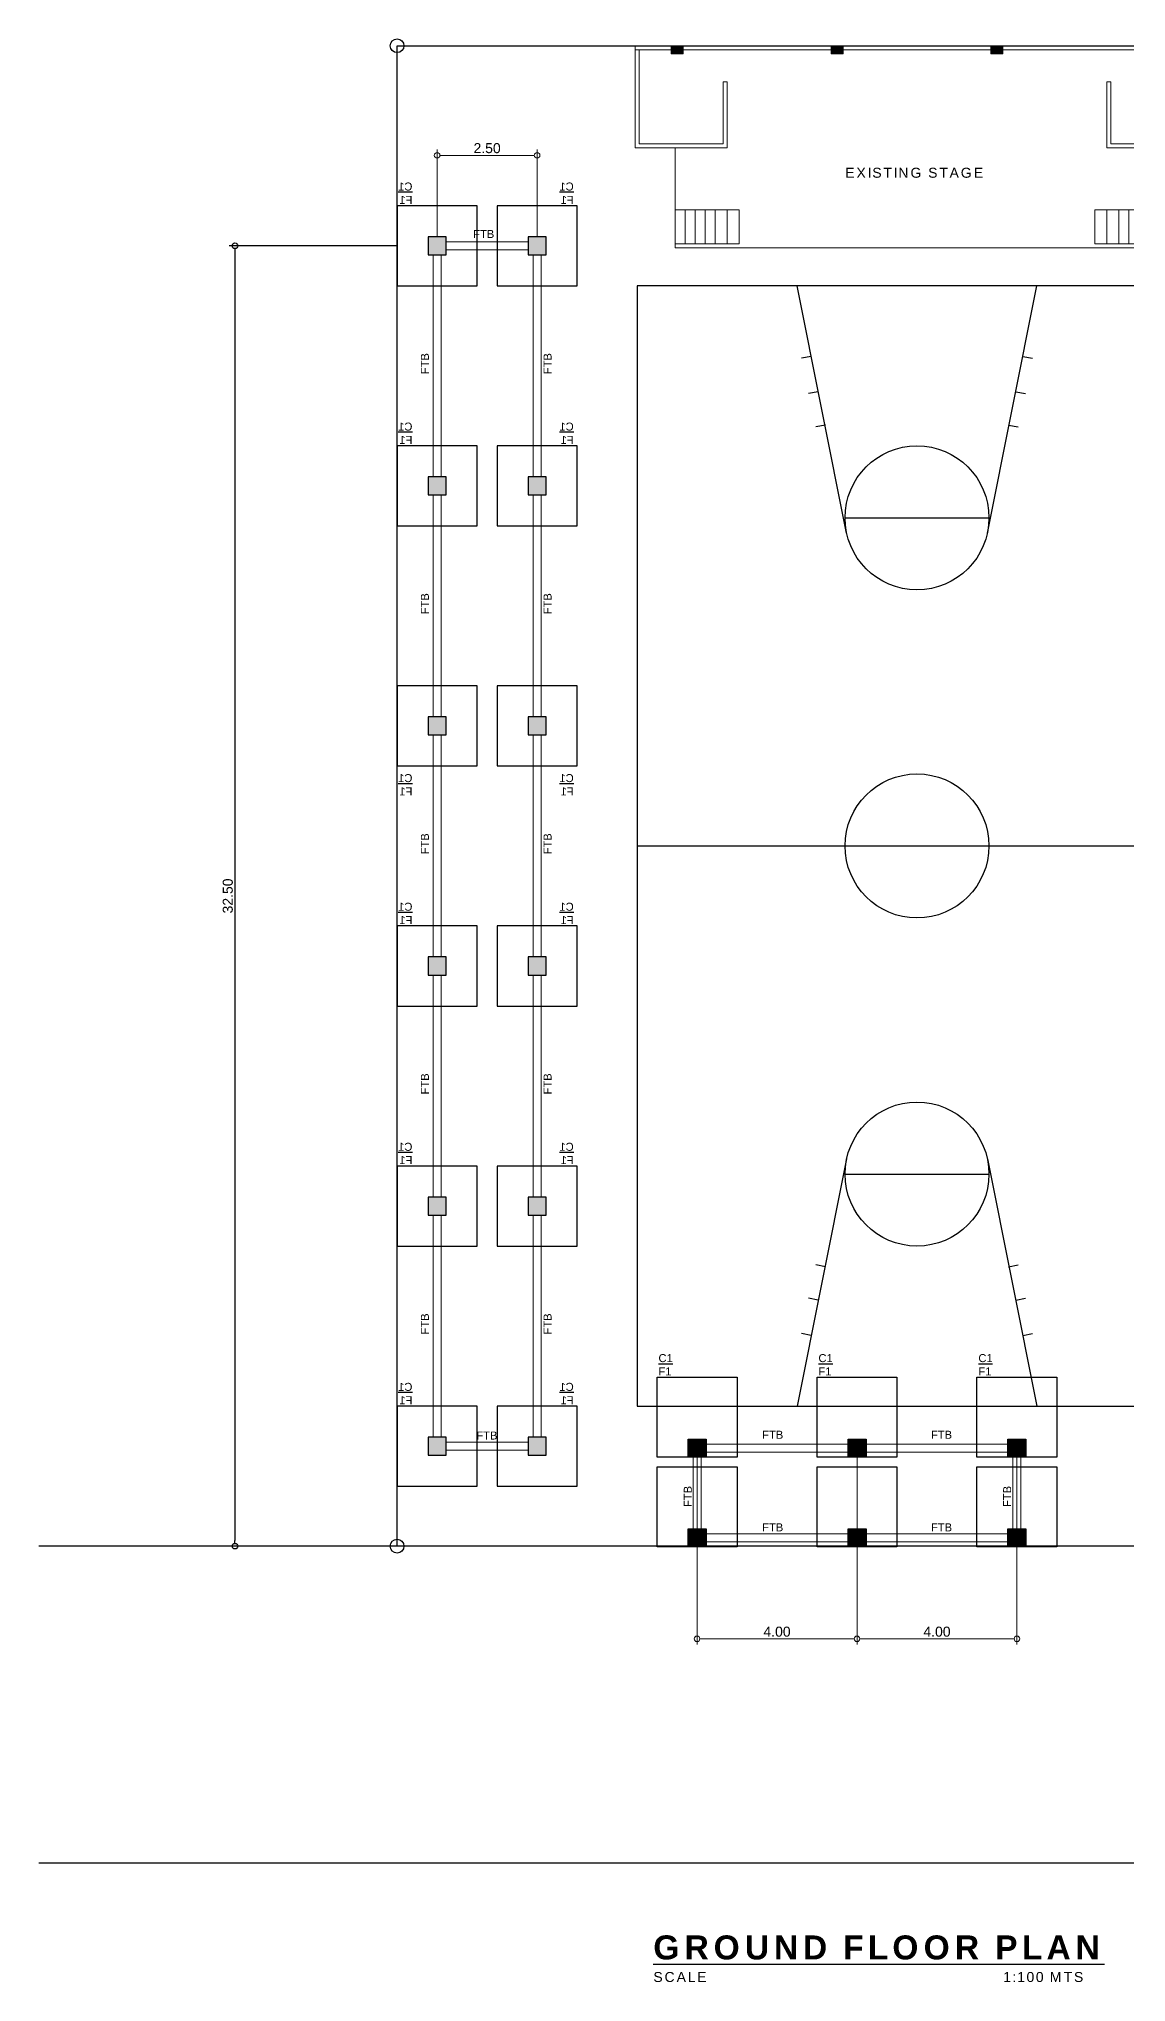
# Model space of a CAD drawing. Header units: inches. Extents: x -1369 to 1198, y -366 to 1398.
# Drawn here: x 221.28 to 248.47, y -234.19 to -185.63 of the extents above; entities that cross this region are included whole.
import ezdxf

# ---------------------------------------------------------------- set-up
doc = ezdxf.new("R2010")
doc.units = ezdxf.units.IN
doc.header["$MEASUREMENT"] = 0
doc.layers.add('BEAM', color=7, linetype='Continuous', lineweight=30, true_color=0x3838ff)
doc.layers.add('col', color=7, linetype='Continuous', true_color=0x0a0aff)
for name, color, linetype in [('COLM2', 7, 'Continuous'), ('S-DIM', 7, 'Continuous'), ('txt', 7, 'Continuous'), ('wall', 7, 'Continuous')]:
    doc.layers.add(name, color=color, linetype=linetype)
doc.layers.add('dim.', color=10, linetype='Continuous', lineweight=15)
doc.layers.add('FOOTING', color=7, linetype='Continuous', lineweight=30)
doc.styles.get("Standard").update_dxf_attribs({"font": 'arial.ttf'})
doc.dimstyles.get("Standard").update_dxf_attribs({"dimtxt": 0.25, "dimasz": 0.14, "dimexe": 0.145, "dimexo": 0.025, "dimgap": 0.05, "dimtad": 1, "dimzin": 0, "dimdsep": 46, "dimtxsty": 'Standard', "dimblk": 'DOTBLANK', "dimcen": 0.09, "dimclrd": 256, "dimclre": 256, "dimaunit": 1, "dimadec": 5, "dimazin": 0, "dimtfac": 1, "dimtix": 1, "dimtofl": 0, "dimtmove": 0, "dimatfit": 3, "dimfxl": 0, "dimtolj": 1, "dimtzin": 0, "dimlwd": -1, "dimlwe": -1, "dimarcsym": 0})

# ---------------------------------------------------------------- blocks, each defined once
blk = doc.blocks.new('_DotBlank')
at = {"color": 0, "linetype": 'ByBlock', "lineweight": -2}
blk.add_line((-0.5, 0), (-1, 0), dxfattribs=at)
blk.add_circle((0, 0), 0.5, dxfattribs=at)
blk = doc.blocks.new('*D702')
at = {"layer": 'Defpoints', "color": 0, "transparency": 16777216}
for p in [(237.737, -220.853), (241.737, -220.853), (237.737, -225.614)]:
    blk.add_point(p, dxfattribs=at)
at = {"layer": 'dim.', "transparency": 16777216}
for p, q in [((237.737, -220.878), (237.737, -225.759)), ((241.737, -220.878), (241.737, -225.759)), ((241.597, -225.614), (237.877, -225.614))]:
    blk.add_line(p, q, dxfattribs=at)
at = {"layer": 'dim.', "transparency": 16777216, "xscale": 0.14, "yscale": 0.14, "zscale": 0.14, "rotation": 180}
blk.add_blockref('_DotBlank', (237.737, -225.614), dxfattribs=at)
at = {"layer": 'dim.', "transparency": 16777216, "xscale": 0.14, "yscale": 0.14, "zscale": 0.14}
blk.add_blockref('_DotBlank', (241.737, -225.614), dxfattribs=at)
at = {"layer": 'dim.', "color": 0, "transparency": 16777216, "insert": (239.737, -225.436), "char_height": 0.25, "attachment_point": 5}
blk.add_mtext('\\A1;4.00', dxfattribs=at)
blk = doc.blocks.new('*D703')
at = {"layer": 'Defpoints', "color": 0, "transparency": 16777216}
for p in [(241.737, -220.853), (245.737, -220.853), (245.737, -225.614)]:
    blk.add_point(p, dxfattribs=at)
at = {"layer": 'dim.', "transparency": 16777216}
for p, q in [((241.737, -220.878), (241.737, -225.759)), ((245.737, -220.878), (245.737, -225.759)), ((241.877, -225.614), (245.597, -225.614))]:
    blk.add_line(p, q, dxfattribs=at)
at = {"layer": 'dim.', "transparency": 16777216, "xscale": 0.14, "yscale": 0.14, "zscale": 0.14, "rotation": 180}
blk.add_blockref('_DotBlank', (241.737, -225.614), dxfattribs=at)
at = {"layer": 'dim.', "transparency": 16777216, "xscale": 0.14, "yscale": 0.14, "zscale": 0.14}
blk.add_blockref('_DotBlank', (245.737, -225.614), dxfattribs=at)
at = {"layer": 'dim.', "color": 0, "transparency": 16777216, "insert": (243.737, -225.436), "char_height": 0.25, "attachment_point": 5}
blk.add_mtext('\\A1;4.00', dxfattribs=at)
blk = doc.blocks.new('bc')
at = {"color": 8, "true_color": 0x808080}
blk.add_lwpolyline([(7, 14), (-7, 14), (-7, -14), (7, -14)], close=True, dxfattribs=at)
for points in [[(-1.759, 7.817), (-3, 14)], [(1.759, 7.817), (3, 14)], [(-2.646, 12.235), (-2.887, 12.187)], [(2.646, 12.235), (2.887, 12.187)], [(-2.469, 11.353), (-2.71, 11.304)], [(2.469, 11.353), (2.71, 11.304)], [(-2.291, 10.52), (-2.532, 10.472)], [(2.291, 10.52), (2.532, 10.472)], [(1.8, 8.2), (-1.8, 8.2)], [(7, 0), (-7, 0)], [(-1.759, -7.817), (-3, -14)], [(1.8, -8.2), (-1.8, -8.2)], [(1.759, -7.817), (3, -14)], [(-2.291, -10.52), (-2.532, -10.472)], [(2.291, -10.52), (2.532, -10.472)], [(-2.469, -11.353), (-2.71, -11.304)], [(2.469, -11.353), (2.71, -11.304)], [(-2.646, -12.235), (-2.887, -12.187)], [(2.646, -12.235), (2.887, -12.187)]]:
    blk.add_lwpolyline(points, dxfattribs=at)
for centre in [(0, 8.2), (0, 0), (0, -8.2)]:
    blk.add_circle(centre, 1.8, dxfattribs=at)
blk = doc.blocks.new('2ND FLRR EX PLAN')
at = {"layer": 'COLM2', "lineweight": 13, "true_color": 0x808080}
h = blk.add_hatch(color=8, dxfattribs=at)
h.dxf.hatch_style = 1
h.paths.add_polyline_path([(207.892, -185.998), (207.892, -185.798), (208.192, -185.798), (208.192, -185.998)])
h = blk.add_hatch(color=8, dxfattribs=at)
h.dxf.hatch_style = 1
h.paths.add_polyline_path([(211.892, -185.998), (211.892, -185.798), (212.192, -185.798), (212.192, -185.998)])
h = blk.add_hatch(color=8, dxfattribs=at)
h.dxf.hatch_style = 1
h.paths.add_polyline_path([(215.892, -185.998), (215.892, -185.798), (216.192, -185.798), (216.192, -185.998)])
h = blk.add_hatch(color=8, dxfattribs=at)
h.dxf.hatch_style = 1
h.paths.add_polyline_path([(219.892, -185.998), (219.892, -185.798), (220.192, -185.798), (220.192, -185.998)])
at = {"color": 8, "lineweight": 13, "true_color": 0x808080}
for p, q in [((206.992, -185.898), (206.992, -188.349)), ((207.092, -188.249), (207.092, -185.898)), ((220.992, -188.249), (220.992, -185.898)), ((221.092, -185.898), (221.092, -188.349)), ((209.192, -188.249), (209.192, -186.698)), ((209.292, -186.698), (209.292, -188.349)), ((209.292, -188.349), (206.992, -188.349)), ((207.092, -188.249), (209.192, -188.249)), ((218.792, -188.349), (221.092, -188.349)), ((220.992, -188.249), (218.892, -188.249))]:
    blk.add_line(p, q, dxfattribs=at)
for points in [[(207.892, -185.898), (206.992, -185.898), (206.992, -185.798)], [(219.892, -185.898), (208.192, -185.898), (208.192, -185.798)], [(219.892, -185.898), (221.092, -185.898), (221.092, -185.798)], [(209.192, -186.698), (209.292, -186.698)], [(218.792, -188.349), (218.792, -186.698), (218.892, -186.698), (218.892, -188.249)], [(207.992, -190.748), (207.992, -189.898)], [(207.992, -189.898), (209.592, -189.898), (209.592, -190.748), (207.992, -190.748)], [(208.242, -190.748), (208.242, -189.898)], [(208.492, -190.748), (208.492, -189.898)], [(208.742, -190.748), (208.742, -189.898)], [(208.992, -190.748), (208.992, -189.898)], [(209.292, -190.748), (209.292, -189.898)], [(220.092, -189.898), (218.492, -189.898), (218.492, -190.748), (220.092, -190.748)], [(218.792, -190.748), (218.792, -189.898)], [(219.092, -190.748), (219.092, -189.898)], [(219.342, -190.748), (219.342, -189.898)], [(219.592, -190.748), (219.592, -189.898)], [(219.842, -190.748), (219.842, -189.898)], [(220.092, -190.748), (220.092, -189.898)], [(229.042, -190.748), (225.996, -190.748), (225.996, -190.998)], [(226.096, -190.998), (226.096, -190.848), (229.042, -190.848)], [(226.096, -190.998), (225.996, -190.998)], [(225.996, -191.798), (225.996, -196.798)], [(226.096, -191.798), (225.996, -191.798)], [(226.096, -196.798), (226.096, -191.798)], [(226.096, -196.798), (225.996, -196.798)], [(225.996, -197.598), (225.996, -197.998)], [(226.096, -197.598), (225.996, -197.598)], [(226.096, -197.748), (226.096, -197.598)], [(226.096, -197.998), (225.996, -197.998)], [(226.096, -197.748), (229.042, -197.748)], [(226.096, -197.998), (226.096, -197.848)], [(226.096, -197.848), (229.042, -197.848)], [(225.996, -198.798), (225.996, -203.798)], [(226.096, -198.798), (225.996, -198.798)], [(226.096, -203.798), (226.096, -198.798)], [(226.096, -203.798), (225.996, -203.798)], [(225.996, -204.598), (225.996, -204.998)], [(226.096, -204.598), (225.996, -204.598)], [(226.096, -204.748), (226.096, -204.598)], [(226.096, -204.748), (229.042, -204.748)], [(226.096, -204.848), (229.042, -204.848)], [(226.096, -204.848), (226.096, -204.998)], [(226.096, -204.998), (225.996, -204.998)], [(225.996, -205.798), (225.996, -210.798)], [(226.096, -205.798), (225.996, -205.798)], [(226.096, -205.798), (226.096, -210.798)], [(226.096, -210.798), (225.996, -210.798)], [(225.996, -211.598), (225.996, -213.773)], [(226.096, -211.598), (225.996, -211.598)], [(226.096, -211.598), (226.096, -211.748)], [(226.096, -211.748), (229.042, -211.748)], [(226.096, -211.848), (226.096, -213.248)], [(226.096, -211.848), (229.042, -211.848)], [(226.096, -214.723), (226.096, -213.348)], [(226.096, -213.773), (225.996, -213.773)], [(225.996, -214.573), (225.996, -216.273)], [(226.096, -214.573), (225.996, -214.573)], [(226.096, -214.723), (229.042, -214.723)], [(226.096, -214.823), (229.042, -214.823)], [(229.042, -217.223), (226.096, -217.223), (226.096, -214.823)], [(226.096, -216.273), (225.996, -216.273)], [(225.996, -217.073), (225.996, -217.323), (229.042, -217.323)], [(226.096, -217.073), (225.996, -217.073)]]:
    blk.add_lwpolyline(points, dxfattribs=at)
at = {"layer": 'COLM2', "color": 8, "lineweight": 13, "true_color": 0x808080}
for points in [[(207.892, -185.998), (207.892, -185.798), (208.192, -185.798), (208.192, -185.998)], [(211.892, -185.998), (211.892, -185.798), (212.192, -185.798), (212.192, -185.998)], [(215.892, -185.998), (215.892, -185.798), (216.192, -185.798), (216.192, -185.998)], [(219.892, -185.998), (219.892, -185.798), (220.192, -185.798), (220.192, -185.998)]]:
    blk.add_lwpolyline(points, close=True, dxfattribs=at)
at = {"layer": 'wall', "color": 8, "lineweight": 13, "true_color": 0x808080}
for points in [[(220.092, -190.848), (207.992, -190.848), (207.992, -188.349)], [(220.092, -189.898), (220.092, -188.349)], [(220.092, -190.748), (220.092, -190.848)]]:
    blk.add_lwpolyline(points, dxfattribs=at)
at = {"color": 8, "true_color": 0x808080, "rotation": 180}
blk.add_blockref('bc', (214.042, -205.798), dxfattribs=at)
at = {"color": 8, "lineweight": 13, "true_color": 0x808080, "insert": (221.2, -200.455), "char_height": 0.425, "attachment_point": 1}
blk.add_mtext_dynamic_manual_height_columns('\\pxqc;EXISTING \\PDAYCARE\\PCENTER', width=12.74092, gutter_width=1, heights=[0], dxfattribs=at)
at = {"layer": 'txt', "color": 8, "lineweight": 13, "true_color": 0x808080, "insert": (212.249, -188.848), "char_height": 0.25, "width": 3.97746, "attachment_point": 1}
blk.add_mtext('{\\T1.2;EXISTING STAGE}', dxfattribs=at)
blk = doc.blocks.new('A$C759f2ddc')
at = {"insert": (-0.249, 0.058), "char_height": 0.2, "attachment_point": 1}
blk.add_mtext_dynamic_manual_height_columns('{\\LC1\\P}F1', width=0.61141, gutter_width=1, heights=[0], dxfattribs=at)
blk = doc.blocks.new('*D715')
at = {"layer": 'Defpoints', "color": 0, "transparency": 16777216}
for p in [(231.237, -188.538), (231.237, -190.573), (233.737, -190.573)]:
    blk.add_point(p, dxfattribs=at)
at = {"layer": 'dim.', "transparency": 16777216}
for p, q in [((231.237, -190.548), (231.237, -188.393)), ((233.737, -190.548), (233.737, -188.393)), ((233.597, -188.538), (231.377, -188.538))]:
    blk.add_line(p, q, dxfattribs=at)
at = {"layer": 'dim.', "transparency": 16777216, "xscale": 0.14, "yscale": 0.14, "zscale": 0.14, "rotation": 180}
blk.add_blockref('_DotBlank', (231.237, -188.538), dxfattribs=at)
at = {"layer": 'dim.', "transparency": 16777216, "xscale": 0.14, "yscale": 0.14, "zscale": 0.14}
blk.add_blockref('_DotBlank', (233.737, -188.538), dxfattribs=at)
at = {"layer": 'dim.', "color": 0, "transparency": 16777216, "insert": (232.487, -188.36), "char_height": 0.25, "attachment_point": 5}
blk.add_mtext('\\A1;2.50', dxfattribs=at)
blk = doc.blocks.new('*D886')
at = {"layer": 'Defpoints', "color": 0, "transparency": 16777216}
for p in [(230.237, -190.798), (226.181, -223.298), (230.237, -223.298)]:
    blk.add_point(p, dxfattribs=at)
at = {"layer": 'S-DIM', "transparency": 16777216}
for p, q in [((230.212, -190.798), (226.036, -190.798)), ((226.181, -190.938), (226.181, -223.158)), ((230.212, -223.298), (226.036, -223.298))]:
    blk.add_line(p, q, dxfattribs=at)
at = {"layer": 'S-DIM', "transparency": 16777216, "xscale": 0.14, "yscale": 0.14, "zscale": 0.14}
for p, rotation in [((226.181, -190.798), 90), ((226.181, -223.298), 270)]:
    blk.add_blockref('_DotBlank', p, dxfattribs=dict(at, rotation=rotation))
at = {"layer": 'S-DIM', "color": 0, "transparency": 16777216, "insert": (226.003, -207.048), "char_height": 0.25, "attachment_point": 5, "rotation": 90}
blk.add_mtext('\\A1;32.50', dxfattribs=at)

msp = doc.modelspace()

# ---------------------------------------------------------------- hatches: boundary and pattern name
at = {"layer": 'col', "transparency": 33554687}
h = msp.add_hatch(color=256, dxfattribs=at)
h.dxf.hatch_style = 1
h.paths.add_polyline_path([(233.9619, -220.5734), (233.5119, -220.5734), (233.5119, -221.0234), (233.9619, -221.0234)])
h.paths.add_polyline_path([(231.4619, -220.5734), (231.0119, -220.5734), (231.0119, -221.0234), (231.4619, -221.0234)])
h.paths.add_polyline_path([(233.9619, -214.5734), (233.5119, -214.5734), (233.5119, -215.0234), (233.9619, -215.0234)])
h.paths.add_polyline_path([(231.4619, -214.5734), (231.0119, -214.5734), (231.0119, -215.0234), (231.4619, -215.0234)])
h.paths.add_polyline_path([(233.9619, -208.5734), (233.5119, -208.5734), (233.5119, -209.0234), (233.9619, -209.0234)])
h.paths.add_polyline_path([(231.4619, -208.5734), (231.0119, -208.5734), (231.0119, -209.0234), (231.4619, -209.0234)])
h.paths.add_polyline_path([(233.9619, -202.5734), (233.5119, -202.5734), (233.5119, -203.0234), (233.9619, -203.0234)])
h.paths.add_polyline_path([(231.4619, -202.5734), (231.0119, -202.5734), (231.0119, -203.0234), (231.4619, -203.0234)])
h.paths.add_polyline_path([(233.9619, -196.5734), (233.5119, -196.5734), (233.5119, -197.0234), (233.9619, -197.0234)])
h.paths.add_polyline_path([(231.4619, -196.5734), (231.0119, -196.5734), (231.0119, -197.0234), (231.4619, -197.0234)])
h.paths.add_polyline_path([(233.9619, -190.5734), (233.5119, -190.5734), (233.5119, -191.0234), (233.9619, -191.0234)])
h.paths.add_polyline_path([(231.4619, -190.5734), (231.0119, -190.5734), (231.0119, -191.0234), (231.4619, -191.0234)])
at = {"layer": 'col'}
h = msp.add_hatch(color=256, dxfattribs=at)
h.dxf.hatch_style = 1
h.paths.add_polyline_path([(237.5119, -220.6278), (237.9619, -220.6278), (237.9619, -221.0778), (237.5119, -221.0778)])
h = msp.add_hatch(color=256, dxfattribs=at)
h.dxf.hatch_style = 1
h.paths.add_polyline_path([(241.5119, -220.6278), (241.9619, -220.6278), (241.9619, -221.0778), (241.5119, -221.0778)])
h = msp.add_hatch(color=256, dxfattribs=at)
h.dxf.hatch_style = 1
h.paths.add_polyline_path([(245.5119, -220.6278), (245.9619, -220.6278), (245.9619, -221.0778), (245.5119, -221.0778)])
h = msp.add_hatch(color=256, dxfattribs=at)
h.dxf.hatch_style = 1
h.paths.add_polyline_path([(237.5119, -222.8683), (237.9619, -222.8683), (237.9619, -223.3183), (237.5119, -223.3183)])
h = msp.add_hatch(color=256, dxfattribs=at)
h.dxf.hatch_style = 1
h.paths.add_polyline_path([(241.5119, -222.8683), (241.9619, -222.8683), (241.9619, -223.3183), (241.5119, -223.3183)])
h = msp.add_hatch(color=256, dxfattribs=at)
h.dxf.hatch_style = 1
h.paths.add_polyline_path([(245.5119, -222.8683), (245.9619, -222.8683), (245.9619, -223.3183), (245.5119, -223.3183)])

# ---------------------------------------------------------------- linework, layer by layer
at = {"color": 7}
msp.add_lwpolyline([(230.2369, -223.2983), (230.2369, -185.7984), (258.2369, -185.7984), (258.2369, -223.2983)], close=True, dxfattribs=at)
at = {"color": 1}
for points in [[(230.2369, -223.2983), (221.277, -223.2983)], [(268.1968, -231.2242), (221.277, -231.2242)]]:
    msp.add_lwpolyline(points, dxfattribs=at)
for centre in [(230.2369, -185.7984), (230.2369, -223.2983)]:
    msp.add_circle(centre, 0.1713, dxfattribs=at)
at = {"layer": 'BEAM', "lineweight": 18, "ltscale": 8}
for points in [[(233.5119, -190.6984), (231.4619, -190.6984)], [(231.1369, -196.5734), (231.1369, -191.0234)], [(231.3369, -196.5734), (231.3369, -191.0234)], [(233.5119, -190.8984), (231.4619, -190.8984)], [(233.6369, -196.5734), (233.6369, -191.0234)], [(233.8369, -196.5734), (233.8369, -191.0234)], [(231.1369, -202.5734), (231.1369, -197.0234)], [(231.3369, -202.5734), (231.3369, -197.0234)], [(233.6369, -202.5734), (233.6369, -197.0234)], [(233.8369, -202.5734), (233.8369, -197.0234)], [(231.1369, -208.5734), (231.1369, -203.0234)], [(231.3369, -208.5734), (231.3369, -203.0234)], [(233.6369, -208.5734), (233.6369, -203.0234)], [(233.8369, -208.5734), (233.8369, -203.0234)], [(231.1369, -214.5734), (231.1369, -209.0234)], [(231.3369, -214.5734), (231.3369, -209.0234)], [(233.6369, -214.5734), (233.6369, -209.0234)], [(233.8369, -214.5734), (233.8369, -209.0234)], [(231.1369, -220.5734), (231.1369, -215.0234)], [(231.3369, -220.5734), (231.3369, -215.0234)], [(233.6369, -220.5734), (233.6369, -215.0234)], [(233.8369, -220.5734), (233.8369, -215.0234)], [(233.5119, -220.6984), (231.4619, -220.6984)], [(233.5119, -220.6984), (231.4619, -220.6984)], [(233.5119, -220.8984), (231.4619, -220.8984)], [(233.5119, -220.8984), (231.4619, -220.8984)], [(237.9619, -220.7528), (241.5119, -220.7528)], [(237.9619, -220.9528), (241.5119, -220.9528)], [(241.9619, -220.7528), (245.5119, -220.7528)], [(241.9619, -220.9528), (245.5119, -220.9528)], [(237.6369, -221.0778), (237.6369, -222.8683)], [(237.8369, -221.0778), (237.8369, -222.8683)], [(245.6369, -221.0778), (245.6369, -222.8683)], [(245.8369, -221.0778), (245.8369, -222.8683)], [(237.9619, -222.9933), (241.5119, -222.9933)], [(237.9619, -223.1933), (241.5119, -223.1933)], [(241.9619, -222.9933), (245.5119, -222.9933)], [(241.9619, -223.1933), (245.5119, -223.1933)]]:
    msp.add_lwpolyline(points, dxfattribs=at)
at = {"layer": 'col'}
for points in [[(231.4619, -190.5734), (231.0119, -190.5734), (231.0119, -191.0234), (231.4619, -191.0234)], [(233.9619, -190.5734), (233.5119, -190.5734), (233.5119, -191.0234), (233.9619, -191.0234)], [(231.4619, -196.5734), (231.0119, -196.5734), (231.0119, -197.0234), (231.4619, -197.0234)], [(233.9619, -196.5734), (233.5119, -196.5734), (233.5119, -197.0234), (233.9619, -197.0234)], [(231.4619, -202.5734), (231.0119, -202.5734), (231.0119, -203.0234), (231.4619, -203.0234)], [(233.9619, -202.5734), (233.5119, -202.5734), (233.5119, -203.0234), (233.9619, -203.0234)], [(231.4619, -208.5734), (231.0119, -208.5734), (231.0119, -209.0234), (231.4619, -209.0234)], [(233.9619, -208.5734), (233.5119, -208.5734), (233.5119, -209.0234), (233.9619, -209.0234)], [(231.4619, -214.5734), (231.0119, -214.5734), (231.0119, -215.0234), (231.4619, -215.0234)], [(233.9619, -214.5734), (233.5119, -214.5734), (233.5119, -215.0234), (233.9619, -215.0234)], [(231.4619, -220.5734), (231.0119, -220.5734), (231.0119, -221.0234), (231.4619, -221.0234)], [(233.9619, -220.5734), (233.5119, -220.5734), (233.5119, -221.0234), (233.9619, -221.0234)], [(237.5119, -220.6278), (237.9619, -220.6278), (237.9619, -221.0778), (237.5119, -221.0778)], [(241.5119, -220.6278), (241.9619, -220.6278), (241.9619, -221.0778), (241.5119, -221.0778)], [(245.5119, -220.6278), (245.9619, -220.6278), (245.9619, -221.0778), (245.5119, -221.0778)], [(237.5119, -222.8683), (237.9619, -222.8683), (237.9619, -223.3183), (237.5119, -223.3183)], [(241.5119, -222.8683), (241.9619, -222.8683), (241.9619, -223.3183), (241.5119, -223.3183)], [(245.5119, -222.8683), (245.9619, -222.8683), (245.9619, -223.3183), (245.5119, -223.3183)]]:
    msp.add_lwpolyline(points, close=True, dxfattribs=at)
at = {"layer": 'FOOTING'}
for points in [[(232.2369, -189.7984), (230.2369, -189.7984), (230.2369, -191.7984), (232.2369, -191.7984)], [(234.7369, -189.7984), (232.7369, -189.7984), (232.7369, -191.7984), (234.7369, -191.7984)], [(232.2369, -195.7984), (230.2369, -195.7984), (230.2369, -197.7984), (232.2369, -197.7984)], [(234.7369, -195.7984), (232.7369, -195.7984), (232.7369, -197.7984), (234.7369, -197.7984)], [(232.2369, -201.7984), (230.2369, -201.7984), (230.2369, -203.7984), (232.2369, -203.7984)], [(234.7369, -201.7984), (232.7369, -201.7984), (232.7369, -203.7984), (234.7369, -203.7984)], [(232.2369, -207.7984), (230.2369, -207.7984), (230.2369, -209.7984), (232.2369, -209.7984)], [(234.7369, -207.7984), (232.7369, -207.7984), (232.7369, -209.7984), (234.7369, -209.7984)], [(232.2369, -213.7984), (230.2369, -213.7984), (230.2369, -215.7984), (232.2369, -215.7984)], [(234.7369, -213.7984), (232.7369, -213.7984), (232.7369, -215.7984), (234.7369, -215.7984)], [(236.7369, -219.0778), (238.7369, -219.0778), (238.7369, -221.0778), (236.7369, -221.0778)], [(240.7369, -219.0778), (242.7369, -219.0778), (242.7369, -221.0778), (240.7369, -221.0778)], [(244.7369, -219.0778), (246.7369, -219.0778), (246.7369, -221.0778), (244.7369, -221.0778)], [(232.2369, -219.7984), (230.2369, -219.7984), (230.2369, -221.7984), (232.2369, -221.7984)], [(234.7369, -219.7984), (232.7369, -219.7984), (232.7369, -221.7984), (234.7369, -221.7984)], [(236.7369, -221.3183), (238.7369, -221.3183), (238.7369, -223.3183), (236.7369, -223.3183)], [(240.7369, -221.3183), (242.7369, -221.3183), (242.7369, -223.3183), (240.7369, -223.3183)], [(244.7369, -221.3183), (246.7369, -221.3183), (246.7369, -223.3183), (244.7369, -223.3183)]]:
    msp.add_lwpolyline(points, close=True, dxfattribs=at)

# ---------------------------------------------------------------- block references
for name, p in [('2ND FLRR EX PLAN', (29.195, 0)), ('A$C759f2ddc', (237.0211, -218.5562)), ('A$C759f2ddc', (241.0211, -218.5562)), ('A$C759f2ddc', (245.0211, -218.5562))]:
    msp.add_blockref(name, p)
at = {"xscale": -1}
for p in [(230.3706, -189.2753), (234.4041, -189.2753), (230.3706, -195.2753), (234.4041, -195.2753), (230.3706, -204.0603), (234.4041, -204.0603), (230.3706, -207.2753), (234.4041, -207.2753), (230.3706, -213.2753), (234.4041, -213.2753), (230.3706, -219.2753), (234.4041, -219.2753)]:
    msp.add_blockref('A$C759f2ddc', p, dxfattribs=at)

# ---------------------------------------------------------------- texts
for s, width, insert, char_height, attachment_point in [('FTB', 0.611407, (232.6658, -190.4038), 0.2, 3), ('FTB', 0.611407, (232.7466, -220.4325), 0.2, 3), ('FTB', 0.611407, (239.3649, -220.4139), 0.2, 1), ('FTB', 0.611407, (243.5863, -220.4139), 0.2, 1), ('FTB', 0.611407, (239.3649, -222.7284), 0.2, 1), ('FTB', 0.611407, (243.5863, -222.7284), 0.2, 1), ('{\\fArial|b1|i0|c0|p34;\\T1.2;\\LGROUND FLOOR PLAN}', 13.342836, (236.6427, -233.0263), 0.6, 1)]:
    msp.add_mtext_dynamic_manual_height_columns(s, width=width, gutter_width=1, heights=[0], dxfattribs=dict(insert=insert, char_height=char_height, attachment_point=attachment_point))
at = {"char_height": 0.2, "rotation": 90}
for insert, attachment_point in [((231.0313, -194.008), 7), ((234.0987, -194.008), 7), ((231.0313, -200.008), 7), ((234.0987, -200.008), 7), ((231.0313, -206.008), 7), ((234.0987, -206.008), 7), ((231.0313, -212.008), 7), ((234.0987, -212.008), 7), ((231.0313, -218.008), 7), ((234.0987, -218.008), 7), ((237.4042, -222.3187), 1), ((245.3918, -222.3187), 1)]:
    msp.add_mtext_dynamic_manual_height_columns('FTB', width=0.611407, gutter_width=1, heights=[0], dxfattribs=dict(at, insert=insert, attachment_point=attachment_point))
at = {"char_height": 0.25, "attachment_point": 1}
for s, insert, width in [('{\\T1.2;SCALE}', (236.6443, -233.9404), 2.789052), ('{\\T1.2;1:100 MTS}', (245.3931, -233.9404), 4.208436)]:
    msp.add_mtext(s, dxfattribs=dict(at, insert=insert, width=width))

# ---------------------------------------------------------------- dimensions: what is measured, and where the dimension line sits
at = {"layer": 'dim.', "color": 0}
dim = msp.add_linear_dim(base=(231.2369, -188.5376), p1=(233.7369, -190.5734), p2=(231.2369, -190.5734), angle=180, dimstyle='Standard', dxfattribs=at)
dim.commit()
dim.dimension.update_dxf_attribs({"geometry": '*D715', "text_midpoint": (232.4869, -188.36)})
for base, p2, picture, middle in [((237.7369, -225.6139), (237.7369, -220.8528), '*D702', (239.7369, -225.4362)), ((245.7369, -225.6139), (245.7369, -220.8528), '*D703', (243.7369, -225.4362))]:
    dim = msp.add_linear_dim(base=base, p1=(241.7369, -220.8528), p2=p2, dimstyle='Standard', dxfattribs=at)
    dim.commit()
    dim.dimension.update_dxf_attribs({"geometry": picture, "text_midpoint": middle})
at = {"layer": 'S-DIM'}
dim = msp.add_linear_dim(base=(226.1809, -223.2983), p1=(230.2369, -190.7984), p2=(230.2369, -223.2983), angle=90, dimstyle='Standard', dxfattribs=at)
dim.commit()
dim.dimension.update_dxf_attribs({"geometry": '*D886', "text_midpoint": (226.0031, -207.0484)})

doc.saveas('drawing.dxf')
